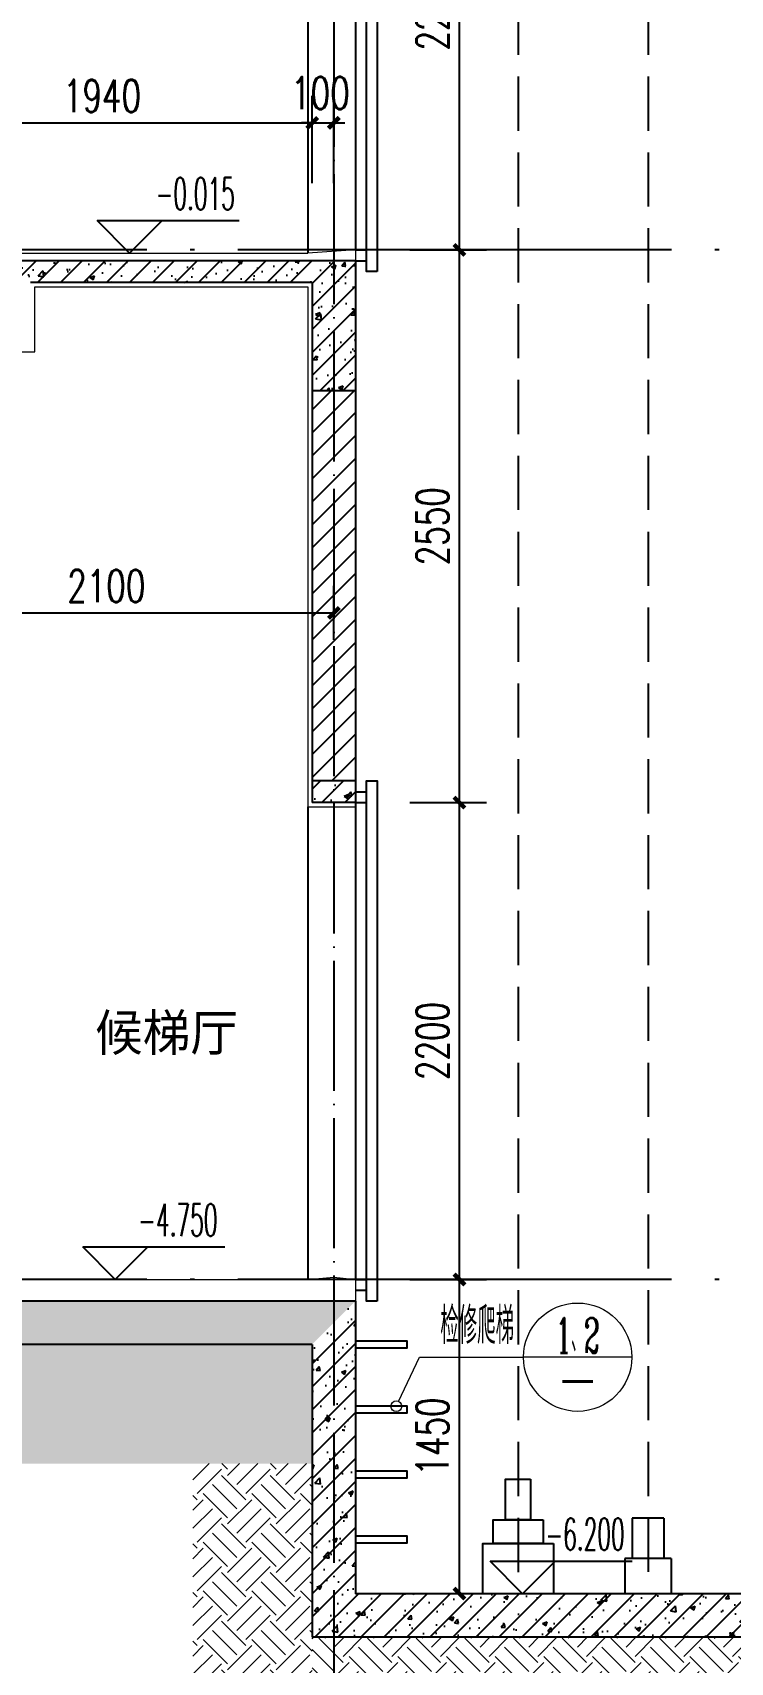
# Model space of a CAD drawing. Extents: x 393367 to 3005760, y 4998 to 826018.
# Drawn here: x 2829761 to 2832981, y 522153 to 529673 of the extents above; entities that cross this region are included whole.
import ezdxf
from ezdxf.enums import TextEntityAlignment as Align

# ---------------------------------------------------------------- set-up
doc = ezdxf.new("R2010")
doc.units = 0
doc.header["$LTSCALE"] = 1000
doc.linetypes.add('DASH', pattern=[0.35, 0.25, -0.1])
doc.linetypes.add('DOTE', pattern=[2.42, 2, -0.2, 0.02, -0.2])
doc.layers.get('0').update_dxf_attribs({"linetype": 'CONTINUOUS'})
doc.layers.get('Defpoints').update_dxf_attribs({"linetype": 'CONTINUOUS'})
for name, color, linetype in [('DIM_ELEV', 3, 'CONTINUOUS'), ('DOTE', 8, 'DOTE'), ('PUB_DIM', 3, 'CONTINUOUS'), ('PUB_HATCH', 8, 'CONTINUOUS'), ('PUB_TEXT', 7, 'CONTINUOUS'), ('WALL', 130, 'CONTINUOUS'), ('WINDOW', 7, 'CONTINUOUS'), ('尺寸标注', 86, 'CONTINUOUS'), ('看线', 251, 'CONTINUOUS'), ('设备', 253, 'CONTINUOUS')]:
    doc.layers.add(name, color=color, linetype=linetype)
for name, color, linetype, lineweight in [('DIM_IDEN', 3, 'CONTINUOUS', 15), ('内粉刷', 37, 'CONTINUOUS', 9), ('填充', 251, 'CONTINUOUS', 5), ('建筑', 30, 'CONTINUOUS', 25)]:
    doc.layers.add(name, color=color, linetype=linetype, lineweight=lineweight)
doc.styles.add('_TCH_DIM', font='simplex.shx', dxfattribs={"width": 0.65, "bigfont": 'gbcbig.shx'})
doc.styles.add('_TCH_DIM_T3', font='SIMPLEX', dxfattribs={"width": 0.705882, "bigfont": 'GBCBIG'})
doc.styles.add('_TCH_LABEL', font='COMPLEX', dxfattribs={"bigfont": 'GBCBIG'})
doc.dimstyles.new('_TCH_ARCH&&50', dxfattribs={"dimtxt": 148.75, "dimasz": 50, "dimexe": 125, "dimexo": 150, "dimgap": 50, "dimtad": 1, "dimdec": 0, "dimzin": 0, "dimdsep": 46, "dimtxsty": '_TCH_DIM_T3', "dimblk": 'ARCHTICK', "dimcen": 0.09, "dimclrt": 4, "dimazin": 2, "dimtfac": 1, "dimtdec": 0, "dimtix": 1, "dimtmove": 2, "dimatfit": 3, "dimfxl": 1, "dimtolj": 1, "dimtzin": 0, "dimarcsym": 0})
pattern_1 = [(45, (2420988.06, 621098.77), (-53.033009, 53.033009), []), (50, (2420988.06, 621098.77), (215.178055, -18.82564), [22.5, -247.5]), (355, (2420988.06, 621098.77), (-41.6254, 225.65764), [18, -198]), (100.4514, (2421006, 621097.2), (173.55281, 206.83186), [19.12206, -210.34263]), (46.1842, (2420988.06, 621158.77), (320.17231, -49.6557), [33.75, -371.25]), (96.6356, (2421014.74, 621154.63), (280.39881, 292.23536), [28.68309, -315.5139]), (351.1842, (2420988.06, 621158.77), (280.39858, 292.23558), [27, -297]), (21, (2421018.06, 621143.77), (179.072116, -120.78567), [22.5, -247.5]), (326, (2421018.06, 621143.77), (72.9946, 217.54501), [18, -198]), (71.4514, (2421032.98, 621133.7), (252.06679, 96.75915), [19.12206, -210.34263]), (37.5, (2420988.06, 621098.77), (3.647957, 99.868156), [0, -195.6, 0, -201, 0, -198.75]), (7.5, (2420988.06, 621098.77), (78.92086, 118.323514), [0, -114.6, 0, -191.1, 0, -75.75]), (327.5, (2420921.16, 621098.77), (160.146731, -6.766462), [0, -75, 0, -234, 0, -310.5]), (317.5, (2420891.16, 621098.77), (174.95585, 30.031495), [0, -97.5, 0, -155.4, 0, -220.5])]

# ---------------------------------------------------------------- blocks, each defined once
blk = doc.blocks.new('FGSDFSFSEFESFES')
at = {"layer": 'WINDOW', "ltscale": 0.8}
for p, q in [((175258.6, -121034), (175208.6, -121034)), ((175258.6, -121084), (175208.6, -121084)), ((175258.6, -123284), (175208.6, -123284)), ((175258.6, -123334), (175208.6, -123334))]:
    blk.add_line(p, q, dxfattribs=at)
blk.add_lwpolyline([(175158.6, -123384), (175208.6, -123384), (175208.6, -120984), (175158.6, -120984), (175158.6, -123384)], dxfattribs=at)
blk = doc.blocks.new('_ArchTick')
at = {"color": 0, "linetype": 'ByBlock', "const_width": 0.4}
blk.add_lwpolyline([(-0.5, -0.5), (0.5, 0.5)], dxfattribs=at)
blk = doc.blocks.new('*D2373')
at = {"layer": 'Defpoints', "color": 0, "transparency": 16777216}
for p in [(2831351.4, 523920.4), (2831731, 523920.4), (2831351.4, 522470.4)]:
    blk.add_point(p, dxfattribs=at)
at = {"layer": 'PUB_DIM', "color": 0, "lineweight": -2, "transparency": 16777216}
for p, q in [((2831501.4, 523920.4), (2831856, 523920.4)), ((2831731, 522470.4), (2831731, 523920.4)), ((2831501.4, 522470.4), (2831856, 522470.4))]:
    blk.add_line(p, q, dxfattribs=at)
at = {"layer": 'PUB_DIM', "color": 0, "lineweight": -2, "transparency": 16777216, "xscale": 50, "yscale": 50, "zscale": 50}
for p, rotation in [((2831731, 523920.4), 90), ((2831731, 522470.4), 270)]:
    blk.add_blockref('_ArchTick', p, dxfattribs=dict(at, rotation=rotation))
at = {"layer": 'PUB_DIM', "color": 4, "transparency": 16777216, "insert": (2831606.6, 523195.4), "char_height": 148.75, "attachment_point": 5, "rotation": 90, "style": '_TCH_DIM_T3'}
blk.add_mtext('\\A1;1450', dxfattribs=at)
blk = doc.blocks.new('*D2374')
at = {"layer": 'Defpoints', "color": 0, "transparency": 16777216}
for p in [(2831351.4, 526120.4), (2831731, 526120.4), (2831351.4, 523920.4)]:
    blk.add_point(p, dxfattribs=at)
at = {"layer": 'PUB_DIM', "color": 0, "lineweight": -2, "transparency": 16777216}
for p, q in [((2831501.4, 526120.4), (2831856, 526120.4)), ((2831731, 523920.4), (2831731, 526120.4)), ((2831501.4, 523920.4), (2831856, 523920.4))]:
    blk.add_line(p, q, dxfattribs=at)
at = {"layer": 'PUB_DIM', "color": 0, "lineweight": -2, "transparency": 16777216, "xscale": 50, "yscale": 50, "zscale": 50}
for p, rotation in [((2831731, 526120.4), 90), ((2831731, 523920.4), 270)]:
    blk.add_blockref('_ArchTick', p, dxfattribs=dict(at, rotation=rotation))
at = {"layer": 'PUB_DIM', "color": 4, "transparency": 16777216, "insert": (2831606.6, 525020.4), "char_height": 148.75, "attachment_point": 5, "rotation": 90, "style": '_TCH_DIM_T3'}
blk.add_mtext('\\A1;2200', dxfattribs=at)
blk = doc.blocks.new('*D2375')
at = {"layer": 'Defpoints', "color": 0, "transparency": 16777216}
for p in [(2831351.4, 528670.4), (2831731, 528670.4), (2831351.4, 526120.4)]:
    blk.add_point(p, dxfattribs=at)
at = {"layer": 'PUB_DIM', "color": 0, "lineweight": -2, "transparency": 16777216}
for p, q in [((2831501.4, 528670.4), (2831856, 528670.4)), ((2831731, 526120.4), (2831731, 528670.4)), ((2831501.4, 526120.4), (2831856, 526120.4))]:
    blk.add_line(p, q, dxfattribs=at)
at = {"layer": 'PUB_DIM', "color": 0, "lineweight": -2, "transparency": 16777216, "xscale": 50, "yscale": 50, "zscale": 50}
for p, rotation in [((2831731, 528670.4), 90), ((2831731, 526120.4), 270)]:
    blk.add_blockref('_ArchTick', p, dxfattribs=dict(at, rotation=rotation))
at = {"layer": 'PUB_DIM', "color": 4, "transparency": 16777216, "insert": (2831606.6, 527395.4), "char_height": 148.75, "attachment_point": 5, "rotation": 90, "style": '_TCH_DIM_T3'}
blk.add_mtext('\\A1;2550', dxfattribs=at)
blk = doc.blocks.new('*D2376')
at = {"layer": 'Defpoints', "color": 0, "transparency": 16777216}
for p in [(2831351.4, 530870.4), (2831731, 530870.4), (2831351.4, 528670.4)]:
    blk.add_point(p, dxfattribs=at)
at = {"layer": 'PUB_DIM', "color": 0, "lineweight": -2, "transparency": 16777216}
for p, q in [((2831501.4, 530870.4), (2831856, 530870.4)), ((2831731, 528670.4), (2831731, 530870.4)), ((2831501.4, 528670.4), (2831856, 528670.4))]:
    blk.add_line(p, q, dxfattribs=at)
at = {"layer": 'PUB_DIM', "color": 0, "lineweight": -2, "transparency": 16777216, "xscale": 50, "yscale": 50, "zscale": 50}
for p, rotation in [((2831731, 530870.4), 90), ((2831731, 528670.4), 270)]:
    blk.add_blockref('_ArchTick', p, dxfattribs=dict(at, rotation=rotation))
at = {"layer": 'PUB_DIM', "color": 4, "transparency": 16777216, "insert": (2831606.6, 529770.4), "char_height": 148.75, "attachment_point": 5, "rotation": 90, "style": '_TCH_DIM_T3'}
blk.add_mtext('\\A1;2200', dxfattribs=at)
blk = doc.blocks.new('*D2395')
at = {"layer": 'Defpoints', "color": 0, "transparency": 16777216}
for p in [(2831151.3, 526995.5), (2829051.7, 526720.7), (2831151.4, 526721.1)]:
    blk.add_point(p, dxfattribs=at)
at = {"layer": '尺寸标注', "color": 0, "lineweight": -2, "transparency": 16777216}
for p, q in [((2829051.7, 526870.7), (2829051.6, 527120)), ((2831151.3, 526871.1), (2831151.3, 527120.5)), ((2829051.7, 526995), (2831151.3, 526995.5))]:
    blk.add_line(p, q, dxfattribs=at)
at = {"layer": '尺寸标注', "color": 0, "lineweight": -2, "transparency": 16777216, "xscale": 50, "yscale": 50, "zscale": 50}
for p, rotation in [((2829051.7, 526995), 180.0121022878829), ((2831151.3, 526995.5), 0.01210228788292297)]:
    blk.add_blockref('_ArchTick', p, dxfattribs=dict(at, rotation=rotation))
at = {"layer": '尺寸标注', "color": 4, "transparency": 16777216, "insert": (2830101.5, 527119.6), "char_height": 148.75, "attachment_point": 5, "rotation": 0.0121, "style": '_TCH_DIM_T3'}
blk.add_mtext('\\A1;2100', dxfattribs=at)
blk = doc.blocks.new('*D2420')
at = {"layer": 'Defpoints', "color": 0, "transparency": 16777216}
for p in [(2831151.4, 529256.5), (2831051.9, 528828.9), (2831151.4, 528828.9)]:
    blk.add_point(p, dxfattribs=at)
at = {"layer": '尺寸标注', "color": 0, "lineweight": -2, "transparency": 16777216}
for p, q in [((2831051.9, 528978.9), (2831051.9, 529381.5)), ((2831151.4, 528978.9), (2831151.4, 529381.5)), ((2831051.9, 529256.5), (2831001.9, 529256.5)), ((2831051.9, 529256.5), (2831151.4, 529256.5)), ((2831151.4, 529256.5), (2831201.4, 529256.5))]:
    blk.add_line(p, q, dxfattribs=at)
at = {"layer": '尺寸标注', "color": 0, "lineweight": -2, "transparency": 16777216, "xscale": 50, "yscale": 50, "zscale": 50}
blk.add_blockref('_ArchTick', (2831051.9, 529256.5), dxfattribs=at)
at = {"layer": '尺寸标注', "color": 0, "lineweight": -2, "transparency": 16777216, "xscale": 50, "yscale": 50, "zscale": 50, "rotation": 180}
blk.add_blockref('_ArchTick', (2831151.4, 529256.5), dxfattribs=at)
at = {"layer": '尺寸标注', "color": 4, "transparency": 16777216, "insert": (2831089.4, 529394), "char_height": 148.75, "attachment_point": 5, "style": '_TCH_DIM_T3'}
blk.add_mtext('\\A1;100', dxfattribs=at)
blk = doc.blocks.new('*D2421')
at = {"layer": 'Defpoints', "color": 0, "transparency": 16777216}
for p in [(2831051.9, 529256.5), (2829111.4, 528828.9), (2831051.9, 528828.9)]:
    blk.add_point(p, dxfattribs=at)
at = {"layer": '尺寸标注', "color": 0, "lineweight": -2, "transparency": 16777216}
for p, q in [((2829111.4, 528978.9), (2829111.4, 529381.5)), ((2831051.9, 528978.9), (2831051.9, 529381.5)), ((2829111.4, 529256.5), (2831051.9, 529256.5))]:
    blk.add_line(p, q, dxfattribs=at)
at = {"layer": '尺寸标注', "color": 0, "lineweight": -2, "transparency": 16777216, "xscale": 50, "yscale": 50, "zscale": 50, "rotation": 180}
blk.add_blockref('_ArchTick', (2829111.4, 529256.5), dxfattribs=at)
at = {"layer": '尺寸标注', "color": 0, "lineweight": -2, "transparency": 16777216, "xscale": 50, "yscale": 50, "zscale": 50}
blk.add_blockref('_ArchTick', (2831051.9, 529256.5), dxfattribs=at)
at = {"layer": '尺寸标注', "color": 4, "transparency": 16777216, "insert": (2830081.6, 529380.9), "char_height": 148.75, "attachment_point": 5, "style": '_TCH_DIM_T3'}
blk.add_mtext('\\A1;1940', dxfattribs=at)

msp = doc.modelspace()

# ---------------------------------------------------------------- hatches: boundary and pattern name
at = {"layer": 'PUB_HATCH'}
h = msp.add_hatch(dxfattribs=at)
h.set_pattern_fill('钢筋混凝土', color=256, scale=30, style=0)
h.set_pattern_definition(pattern_1)
h.paths.add_polyline_path([(2831051.39041, 528520.3555), (2831251.39041, 528620.3555), (2829651.44098, 528620.3555), (2829651.44098, 528553.68883), (2829751.44098, 528520.3555)])
h = msp.add_hatch(dxfattribs=at)
h.set_pattern_fill('钢筋混凝土', color=256, scale=30, style=0)
h.set_pattern_definition(pattern_1)
h.paths.add_polyline_path([(2831251.39041, 528620.3555), (2831051.39041, 528520.3555), (2831051.39041, 528020.40502), (2831251.39041, 528020.40502)])
h = msp.add_hatch(dxfattribs=at)
h.set_pattern_fill('普通砖', color=256, scale=30, style=0)
h.set_pattern_definition([(45, (2420988.06, 621152.625), (-53.03303, 53.03303), [])])
h.paths.add_polyline_path([(2831251.40719, 528020.40548), (2831051.40719, 528020.40735), (2831051.39041, 526220.35744), (2831251.39041, 526220.35558)])
h = msp.add_hatch(dxfattribs=at)
h.set_pattern_fill('钢筋混凝土', color=256, scale=30, style=0)
h.set_pattern_definition(pattern_1)
h.paths.add_polyline_path([(2831051.39041, 526220.35558), (2831051.39041, 526120.35558), (2831251.39041, 526120.35558), (2831251.39041, 526220.35558)])
h = msp.add_hatch(dxfattribs=at)
h.set_pattern_fill('钢筋混凝土', color=256, scale=30, style=0)
h.set_pattern_definition(pattern_1)
h.paths.add_polyline_path([(2831051.39041, 523620.3555), (2831251.39041, 523820.3555), (2823552.76999, 523820.3555), (2823552.76999, 523620.3555)])
h = msp.add_hatch(dxfattribs=at)
h.set_pattern_fill('钢筋混凝土', color=256, scale=30, style=0)
h.set_pattern_definition(pattern_1)
h.paths.add_polyline_path([(2831251.39041, 523820.3555), (2831051.39041, 523620.3555), (2831051.39041, 522270.3555), (2831251.39041, 522470.3555)])
h = msp.add_hatch(dxfattribs=at)
h.set_pattern_fill('钢筋混凝土', color=256, scale=30, style=0)
h.set_pattern_definition(pattern_1)
h.paths.add_polyline_path([(2833351.39037, 522270.3555), (2833151.39037, 522470.3555), (2831251.39041, 522470.3555), (2831051.39041, 522270.3555)])
at = {"layer": '填充'}
h = msp.add_hatch(dxfattribs=at)
h.set_pattern_fill('EARTH', color=250, scale=50, angle=45, style=0)
h.set_pattern_definition([(45, (2667629.36, 660704.43), (0, 224.5064), [158.75, -158.75]), (45, (2667587.26, 660746.52), (0, 224.5064), [158.75, -158.75]), (45, (2667545.17, 660788.62), (0, 224.5064), [158.75, -158.75]), (135, (2667545.17, 660816.68), (-224.5064, 0), [158.75, -158.75]), (135, (2667587.26, 660858.77), (-224.5064, 0), [158.75, -158.75]), (135, (2667629.36, 660900.87), (-224.5064, 0), [158.75, -158.75])])
h.paths.add_polyline_path([(2821324.3762, 523070.45732), (2821324.3762, 523620.70922), (2831051.39054, 523620.70922), (2831051.39028, 523070.45732)])
h = msp.add_hatch(dxfattribs=at)
h.set_pattern_fill('EARTH', color=250, scale=50, angle=45, style=0)
h.set_pattern_definition([(45, (2667529.36, 660554.43), (0, 224.5064), [158.75, -158.75]), (45, (2667487.26, 660596.52), (0, 224.5064), [158.75, -158.75]), (45, (2667445.17, 660638.62), (0, 224.5064), [158.75, -158.75]), (135, (2667445.17, 660666.68), (-224.5064, 0), [158.75, -158.75]), (135, (2667487.26, 660708.77), (-224.5064, 0), [158.75, -158.75]), (135, (2667529.36, 660750.87), (-224.5064, 0), [158.75, -158.75])])
h.paths.add_polyline_path([(2830501.1705, 521720.3555), (2831051.4224, 521720.3555), (2831051.42219, 523070.78219), (2830501.17029, 523070.78193)])
h = msp.add_hatch(dxfattribs=at)
h.set_pattern_fill('EARTH', color=250, scale=50, angle=45, style=0)
h.set_pattern_definition([(45, (2667529.36, 659354.43), (0, 224.5064), [158.75, -158.75]), (45, (2667487.26, 659396.52), (0, 224.5064), [158.75, -158.75]), (45, (2667445.17, 659438.62), (0, 224.5064), [158.75, -158.75]), (135, (2667445.17, 659466.68), (-224.5064, 0), [158.75, -158.75]), (135, (2667487.26, 659508.77), (-224.5064, 0), [158.75, -158.75]), (135, (2667529.36, 659550.87), (-224.5064, 0), [158.75, -158.75])])
h.paths.add_polyline_path([(2833351.39037, 521720.45732), (2833351.39037, 522270.3555), (2831051.38916, 522270.70922), (2831051.38943, 521720.45732)])

# ---------------------------------------------------------------- linework, layer by layer
at = {"layer": 'DIM_ELEV', "color": 6}
for p, q in [((2830209.01088, 528655.34077), (2830059.01088, 528805.34077)), ((2830059.01088, 528805.34077), (2830715.01088, 528805.34077)), ((2830209.01088, 528655.34077), (2830359.01088, 528805.34077)), ((2830142.94275, 523920.3555), (2829992.94275, 524070.3555)), ((2829992.94275, 524070.3555), (2830648.94275, 524070.3555)), ((2830142.94275, 523920.3555), (2830292.94275, 524070.3555))]:
    msp.add_line(p, q, dxfattribs=at)
at = {"layer": 'DIM_ELEV', "color": 3}
for p, q in [((2832021.92993, 522470.3555), (2831871.92993, 522620.3555)), ((2831871.92993, 522620.3555), (2832527.92993, 522620.3555)), ((2832021.92993, 522470.3555), (2832171.92993, 522620.3555))]:
    msp.add_line(p, q, dxfattribs=at)
at = {"layer": 'DIM_IDEN'}
for p, q in [((2831450.48915, 523357.5659), (2831547.36638, 523561.45823)), ((2831547.36638, 523561.45823), (2832026.26333, 523561.45823)), ((2832526.26333, 523561.45823), (2832026.26333, 523561.45823))]:
    msp.add_line(p, q, dxfattribs=at)
for centre, radius in [((2832276.26333, 523561.45823), 250), ((2831439.84403, 523335.16167), 24.80459)]:
    msp.add_circle(centre, radius, dxfattribs=at)
at = {"layer": 'DOTE', "linetype": 'DOTE', "ltscale": 0.3}
msp.add_line((2831151.3711, 547170.35552), (2831151.39041, 520593.35537), dxfattribs=at)
at = {"layer": 'DOTE', "linetype": 'DOTE'}
for p, q in [((2835129.01778, 528670.3555), (2820961.59394, 528670.3555)), ((2835129.01778, 523920.3555), (2820961.59394, 523920.3555))]:
    msp.add_line(p, q, dxfattribs=at)
at = {"layer": 'WALL'}
for p, q in [((2831251.39041, 528620.3555), (2829651.44098, 528620.3555)), ((2831251.39041, 528620.3555), (2831251.39041, 528020.40502)), ((2831051.39041, 528520.3555), (2829751.44098, 528520.3555)), ((2831051.39041, 528520.3555), (2831051.39041, 528020.40502)), ((2831051.40719, 528020.40735), (2831051.39041, 526220.35744)), ((2831251.39041, 528020.40502), (2831051.39041, 528020.40502)), ((2831251.39041, 528020.40502), (2831251.40719, 528020.40548)), ((2831251.40719, 528020.40548), (2831251.39041, 526220.35558)), ((2831051.39041, 526220.35558), (2831051.39041, 526120.35558)), ((2831251.39041, 526220.35558), (2831051.39041, 526220.35558)), ((2831251.39041, 526220.35558), (2831251.39041, 526120.35558)), ((2831251.39041, 526120.35558), (2831051.39041, 526120.35558)), ((2831251.39041, 523820.3555), (2823552.76999, 523820.3555)), ((2831251.39041, 523820.3555), (2831251.39041, 522470.3555)), ((2831051.39041, 523620.3555), (2823552.76999, 523620.3555)), ((2831051.39041, 523620.3555), (2831051.39041, 522270.3555)), ((2833151.39037, 522470.3555), (2831251.39041, 522470.3555)), ((2833351.39037, 522270.3555), (2831051.39041, 522270.3555))]:
    msp.add_line(p, q, dxfattribs=at)
at = {"layer": '内粉刷'}
for p, q in [((2825223.51886, 528655.3555), (2831031.39048, 528655.3555)), ((2827491.75408, 523920.3555), (2831031.39048, 523920.3555))]:
    msp.add_line(p, q, dxfattribs=at)
for points in [[(2831251.38873, 528670.3555), (2831031.39048, 528655.3555)], [(2831251.38873, 528670.3555), (2831251.38873, 528620.3555)], [(2829531.44098, 528500.3555), (2829531.44098, 528200.3555), (2829771.44098, 528200.3555), (2829771.44098, 528500.3555)], [(2829771.44098, 528500.3555), (2831031.39041, 528500.3555)], [(2831031.39041, 528500.3555), (2831031.39041, 526100.35808), (2831251.38791, 526100.33055)], [(2831031.39048, 523920.3555), (2831151.39041, 523930.35551), (2831251.38873, 523920.35551)], [(2831251.38873, 523920.3555), (2831251.39041, 523820.3555)]]:
    msp.add_lwpolyline(points, dxfattribs=at)
at = {"layer": '建筑', "color": 2}
for points in [[(2831251.39209, 523605.16167), (2831490.01204, 523605.16167), (2831490.01204, 523635.16167), (2831251.39209, 523635.16167)], [(2831251.39209, 523305.16167), (2831490.01203, 523305.16167), (2831490.01203, 523335.16167), (2831251.39209, 523335.16167)], [(2831251.39209, 523005.16167), (2831490.01203, 523005.16167), (2831490.01203, 523035.16167), (2831251.39209, 523035.16167)], [(2831251.39209, 522705.16167), (2831490.01203, 522705.16167), (2831490.01203, 522735.16167), (2831251.39209, 522735.16167)]]:
    msp.add_lwpolyline(points, dxfattribs=at)
at = {"layer": '看线'}
for p, q in [((2831031.41514, 530850.37192), (2831031.41514, 528655.37247)), ((2831251.41507, 530870.34752), (2831251.41338, 528670.37247)), ((2831031.39048, 526100.35495), (2831031.39048, 523920.3555)), ((2831251.39041, 526120.33055), (2831251.38873, 523920.3555))]:
    msp.add_line(p, q, dxfattribs=at)
at = {"layer": '设备', "color": 206, "linetype": 'DASH'}
for p, q in [((2832001.35753, 544520.35536), (2832001.35753, 522470.3555)), ((2832601.66676, 544520.3638), (2832601.35945, 522470.10705))]:
    msp.add_line(p, q, dxfattribs=at)
at = {"layer": '设备', "color": 206}
for p, q in [((2832674.18415, 522818.99569), (2832528.53406, 522818.99565)), ((2832528.53406, 522818.99565), (2832528.5341, 522633.28137)), ((2832674.18415, 522818.99569), (2832674.18419, 522633.2814)), ((2832494.21644, 522633.28136), (2832494.21648, 522470.3555)), ((2832708.50214, 522633.28062), (2832494.21644, 522633.28136)), ((2832708.50214, 522633.28157), (2832708.50242, 522470.35571))]:
    msp.add_line(p, q, dxfattribs=at)
for points in [[(2832059.13222, 522998.29281), (2832059.13226, 522811.52187), (2831943.58289, 522811.52185), (2831943.58285, 522998.29279)], [(2832116.90694, 522811.52189), (2832116.90697, 522701.40374), (2831885.80823, 522701.40369), (2831885.80821, 522811.52183)], [(2832164.26318, 522701.40375), (2832164.26324, 522470.3555), (2831838.45207, 522470.35543), (2831838.45202, 522701.40368)]]:
    msp.add_lwpolyline(points, close=True, dxfattribs=at)

# ---------------------------------------------------------------- block references
at = {"xscale": -1}
for p in [(3006509.9807, 651954.38895), (3006509.9807, 647204.37198)]:
    msp.add_blockref('FGSDFSFSEFESFES', p, dxfattribs=at)

# ---------------------------------------------------------------- texts
at = {"layer": 'PUB_TEXT', "color": 6, "style": '_TCH_DIM', "width": 0.494118}
for s, p in [('-0.015', (2830329.01088, 528855.39077)), ('-4.750', (2830248.94275, 524120.4055))]:
    msp.add_text(s, height=148.75, dxfattribs=at).set_placement(p)
at = {"layer": 'PUB_TEXT'}
msp.add_text('候梯厅', height=168.794326, dxfattribs=at).set_placement((2830050.15218, 524974.66089))
at = {"layer": 'PUB_TEXT', "style": '_TCH_DIM', "width": 0.7}
msp.add_text('检修爬梯', height=168.794326, dxfattribs=at).set_placement((2831642.59631, 523622.67844))
at = {"layer": 'PUB_TEXT', "style": '_TCH_LABEL'}
for s, height, width, p, p2 in [('1、2', 160.996894, 0.610465, (2832175.64028, 523581.58284), (2832376.88639, 523581.58284)), ('-', 160.99689, 1.458333, (2832175.64028, 523380.33673), (2832376.88639, 523380.33673))]:
    msp.add_text(s, height=height, dxfattribs=dict(at, width=width)).set_placement(p, p2, align=Align.FIT)
at = {"layer": 'PUB_TEXT', "color": 3, "style": '_TCH_DIM', "width": 0.494118}
msp.add_text('-6.200', height=148.75, dxfattribs=at).set_placement((2832127.92993, 522670.4055))

# ---------------------------------------------------------------- dimensions: what is measured, and where the dimension line sits
at = {"layer": 'PUB_DIM'}
for p1, p2, picture, middle in [((2831351.41507, 528670.37247), (2831351.41507, 530870.35557), '*D2376', (2831606.58131, 529770.36402)), ((2831351.41507, 526120.35558), (2831351.41507, 528670.37247), '*D2375', (2831606.58131, 527395.36403)), ((2831351.41507, 523920.3555), (2831351.41507, 526120.35558), '*D2374', (2831606.58131, 525020.35554)), ((2831351.41507, 522470.3555), (2831351.41507, 523920.3555), '*D2373', (2831606.58131, 523195.3555))]:
    dim = msp.add_aligned_dim(p1=p1, p2=p2, distance=-379.54125, dimstyle='_TCH_ARCH&&50', dxfattribs=at)
    dim.commit()
    dim.dimension.update_dxf_attribs({"geometry": picture, "text_midpoint": middle})
at = {"layer": '尺寸标注', "color": 106}
for p1, p2, distance, picture, middle in [((2829111.43923, 528828.87589), (2831051.85214, 528828.87454), 427.66978, '*D2421', (2830081.64568, 529380.91932)), ((2829051.73364, 526720.6851), (2831151.35678, 526721.1286), 274.34849, '*D2395', (2830101.46099, 527119.63033))]:
    dim = msp.add_aligned_dim(p1=p1, p2=p2, distance=distance, dimstyle='_TCH_ARCH&&50', dxfattribs=at)
    dim.commit()
    dim.dimension.update_dxf_attribs({"geometry": picture, "text_midpoint": middle})
dim = msp.add_linear_dim(base=(2831151.39, 529256.54361), p1=(2831051.85214, 528828.87454), p2=(2831151.39, 528828.87447), angle=359.999960081, dimstyle='_TCH_ARCH&&50', dxfattribs=at)
dim.commit()
dim.dimension.update_dxf_attribs({"geometry": '*D2420', "text_midpoint": (2831089.40077, 529394.04361), "dimtype": 161})

doc.saveas('drawing.dxf')
